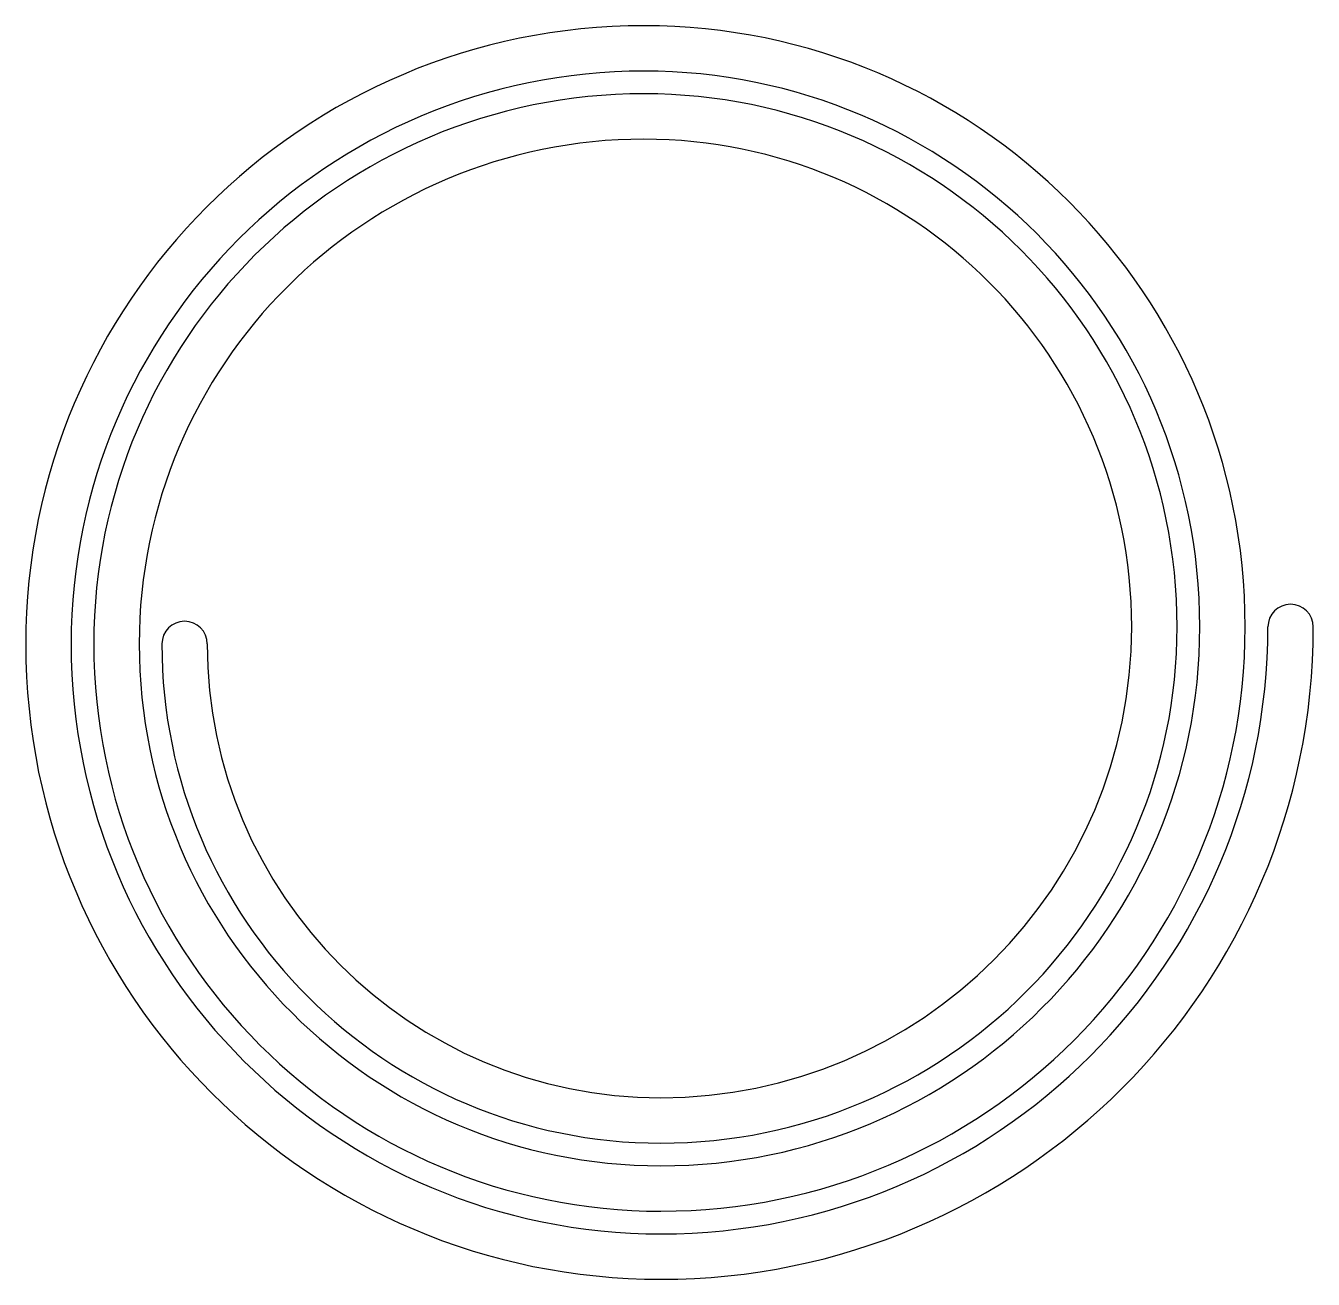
# Model space of a CAD drawing. Header units: metres. Extents: x -140 to 144, y -140 to 136.
import ezdxf

# ---------------------------------------------------------------- set-up
doc = ezdxf.new("R2010")
doc.units = ezdxf.units.M

msp = doc.modelspace()

# ---------------------------------------------------------------- linework, layer by layer
at = {"layer": 'PARAMETRIX'}
for centre, radius, start, end in [((-3.75, 0), 136.25, 90, 180), ((-3.75, 3.75), 132.5, 360, 90), ((-3.75, 0), 126.25, 90, 180), ((-3.75, 3.75), 122.5, 360, 90), ((-3.75, 0), 121.25, 90, 180), ((-3.75, 3.75), 117.5, 360, 90), ((-3.75, 0), 111.25, 90, 180), ((-3.75, 3.75), 107.5, 360, 90), ((138.75, 3.75), 5, 360, 180), ((-105, 0), 5, 360, 180), ((0, 3.75), 113.75, 270, 360), ((0, 3.75), 128.75, 270, 360), ((0, 3.75), 143.75, 270, 360), ((0, 3.75), 133.75, 270, 360), ((0, 3.75), 118.75, 270, 360), ((0, 3.75), 103.75, 270, 360), ((0, 0), 140, 180, 270), ((0, 0), 130, 180, 270), ((0, 0), 125, 180, 270), ((0, 0), 115, 180, 270), ((0, 0), 110, 180, 270), ((0, 0), 100, 180, 270)]:
    msp.add_arc(centre, radius, start, end, dxfattribs=at)

doc.saveas('drawing.dxf')
